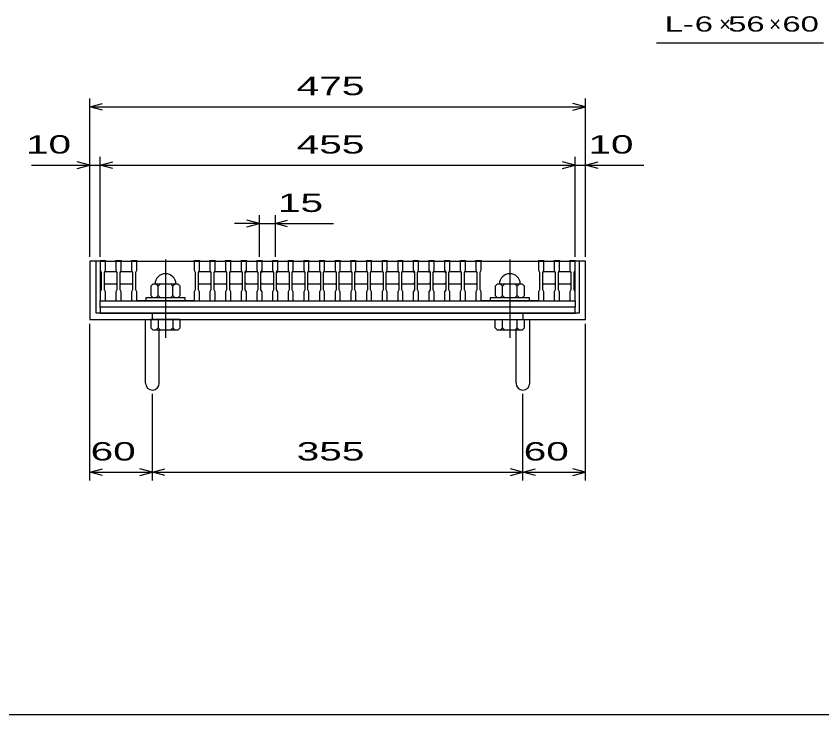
# Model space of a CAD drawing. Units: millimetres, scale not verified. Extents: x -1456 to 1385, y -1026 to 843.
# Drawn here: x -989 to -216, y -917 to -247 of the extents above; entities that cross this region are included whole.
import ezdxf
from ezdxf.enums import TextEntityAlignment as Align

# ---------------------------------------------------------------- set-up
doc = ezdxf.new("R2010")
doc.units = ezdxf.units.MM
doc.header["$LTSCALE"] = 8
doc.linetypes.add('CHAIN', pattern=[18.5, 12, -1.5, 3.5, -1.5])
for name, color, linetype, lineweight in [('0_2', 150, 'Continuous', 25), ('16', 3, 'Continuous', 25), ('19', 6, 'Continuous', 25), ('22', 4, 'Continuous', 25)]:
    doc.layers.add(name, color=color, linetype=linetype, lineweight=lineweight)
doc.styles.add('ベクトル', font='')
doc.styles.get('ベクトル').set_extended_font_data('ベクトル')

msp = doc.modelspace()

# ---------------------------------------------------------------- linework, layer by layer
at = {"layer": '0_2'}
msp.add_line((1384.8, -917.2), (-1383.2, -917.2), dxfattribs=at)
at = {"layer": '16'}
for p, q in [((-908, -482), (-908, -481.3)), ((-908, -481.3), (-903, -481.3)), ((-908, -482), (-908, -490.5)), ((-903, -482), (-908, -482)), ((-908, -482), (-908, -520)), ((-908, -482), (-453, -482)), ((-903, -481.3), (-903, -482)), ((-903, -490.5), (-903, -482)), ((-893, -482), (-893, -481.3)), ((-893, -481.3), (-888, -481.3)), ((-893, -482), (-893, -490.5)), ((-888, -482), (-893, -482)), ((-888, -481.3), (-888, -482)), ((-888, -490.5), (-888, -482)), ((-878, -482), (-878, -481.3)), ((-878, -481.3), (-873, -481.3)), ((-878, -482), (-878, -490.5)), ((-873, -482), (-878, -482)), ((-873, -481.3), (-873, -482)), ((-873, -490.5), (-873, -482)), ((-873, -482), (-818, -482)), ((-818, -482), (-818, -481.3)), ((-818, -481.3), (-813, -481.3)), ((-818, -482), (-818, -490.5)), ((-813, -482), (-818, -482)), ((-813, -481.3), (-813, -482)), ((-813, -490.5), (-813, -482)), ((-803, -482), (-803, -481.3)), ((-803, -481.3), (-798, -481.3)), ((-803, -482), (-803, -490.5)), ((-798, -482), (-803, -482)), ((-798, -481.3), (-798, -482)), ((-798, -490.5), (-798, -482)), ((-788, -482), (-788, -481.3)), ((-788, -481.3), (-783, -481.3)), ((-788, -482), (-788, -490.5)), ((-783, -482), (-788, -482)), ((-783, -481.3), (-783, -482)), ((-783, -490.5), (-783, -482)), ((-773, -482), (-773, -481.3)), ((-773, -481.3), (-768, -481.3)), ((-773, -482), (-773, -490.5)), ((-768, -482), (-773, -482)), ((-768, -481.3), (-768, -482)), ((-768, -490.5), (-768, -482)), ((-758, -482), (-758, -481.3)), ((-758, -481.3), (-753, -481.3)), ((-758, -482), (-758, -490.5)), ((-753, -482), (-758, -482)), ((-753, -481.3), (-753, -482)), ((-753, -490.5), (-753, -482)), ((-743, -482), (-743, -481.3)), ((-743, -481.3), (-738, -481.3)), ((-743, -482), (-743, -490.5)), ((-738, -482), (-743, -482)), ((-738, -481.3), (-738, -482)), ((-738, -490.5), (-738, -482)), ((-728, -482), (-728, -481.3)), ((-728, -481.3), (-723, -481.3)), ((-728, -482), (-728, -490.5)), ((-723, -482), (-728, -482)), ((-723, -481.3), (-723, -482)), ((-723, -490.5), (-723, -482)), ((-713, -482), (-713, -481.3)), ((-713, -481.3), (-708, -481.3)), ((-713, -482), (-713, -490.5)), ((-708, -482), (-713, -482)), ((-708, -481.3), (-708, -482)), ((-708, -490.5), (-708, -482)), ((-698, -482), (-698, -481.3)), ((-698, -481.3), (-693, -481.3)), ((-698, -482), (-698, -490.5)), ((-693, -482), (-698, -482)), ((-693, -481.3), (-693, -482)), ((-693, -490.5), (-693, -482)), ((-683, -482), (-683, -481.3)), ((-683, -481.3), (-678, -481.3)), ((-683, -482), (-683, -490.5)), ((-678, -482), (-683, -482)), ((-678, -481.3), (-678, -482)), ((-678, -490.5), (-678, -482)), ((-668, -482), (-668, -481.3)), ((-668, -481.3), (-663, -481.3)), ((-668, -482), (-668, -490.5)), ((-663, -482), (-668, -482)), ((-663, -481.3), (-663, -482)), ((-663, -490.5), (-663, -482)), ((-653, -482), (-653, -481.3)), ((-653, -481.3), (-648, -481.3)), ((-653, -482), (-653, -490.5)), ((-648, -482), (-653, -482)), ((-648, -481.3), (-648, -482)), ((-648, -490.5), (-648, -482)), ((-638, -482), (-638, -481.3)), ((-638, -481.3), (-633, -481.3)), ((-638, -482), (-638, -490.5)), ((-633, -482), (-638, -482)), ((-633, -481.3), (-633, -482)), ((-633, -490.5), (-633, -482)), ((-623, -482), (-623, -481.3)), ((-623, -481.3), (-618, -481.3)), ((-623, -482), (-623, -490.5)), ((-618, -482), (-623, -482)), ((-618, -481.3), (-618, -482)), ((-618, -490.5), (-618, -482)), ((-608, -482), (-608, -481.3)), ((-608, -481.3), (-603, -481.3)), ((-608, -482), (-608, -490.5)), ((-603, -482), (-608, -482)), ((-603, -481.3), (-603, -482)), ((-603, -490.5), (-603, -482)), ((-593, -482), (-593, -481.3)), ((-593, -481.3), (-588, -481.3)), ((-593, -482), (-593, -490.5)), ((-588, -482), (-593, -482)), ((-588, -481.3), (-588, -482)), ((-588, -490.5), (-588, -482)), ((-578, -482), (-578, -481.3)), ((-578, -481.3), (-573, -481.3)), ((-578, -482), (-578, -490.5)), ((-573, -482), (-578, -482)), ((-573, -481.3), (-573, -482)), ((-573, -490.5), (-573, -482)), ((-563, -482), (-563, -481.3)), ((-563, -481.3), (-558, -481.3)), ((-563, -482), (-563, -490.5)), ((-558, -482), (-563, -482)), ((-558, -481.3), (-558, -482)), ((-558, -490.5), (-558, -482)), ((-548, -482), (-548, -481.3)), ((-548, -481.3), (-543, -481.3)), ((-548, -482), (-548, -490.5)), ((-543, -482), (-548, -482)), ((-543, -481.3), (-543, -482)), ((-543, -490.5), (-543, -482)), ((-543, -482), (-488, -482)), ((-488, -482), (-488, -481.3)), ((-488, -481.3), (-483, -481.3)), ((-488, -482), (-488, -490.5)), ((-483, -482), (-488, -482)), ((-483, -481.3), (-483, -482)), ((-483, -490.5), (-483, -482)), ((-473, -482), (-473, -481.3)), ((-473, -481.3), (-468, -481.3)), ((-473, -482), (-473, -490.5)), ((-468, -482), (-473, -482)), ((-468, -481.3), (-468, -482)), ((-468, -490.5), (-468, -482)), ((-458, -482), (-458, -481.3)), ((-458, -481.3), (-453, -481.3)), ((-458, -482), (-458, -490.5)), ((-453, -482), (-458, -482)), ((-453, -481.3), (-453, -482)), ((-453, -490.5), (-453, -482)), ((-453, -520), (-453, -482)), ((-908, -490.5), (-907, -492.5)), ((-907, -492.5), (-907, -509.5)), ((-904, -492.5), (-903, -490.5)), ((-904, -493), (-903, -492)), ((-904, -509.5), (-904, -492.5)), ((-903, -492), (-893, -492)), ((-893, -490.5), (-892, -492.5)), ((-893, -492), (-892, -493)), ((-892, -492.5), (-892, -509.5)), ((-889, -492.5), (-888, -490.5)), ((-889, -493), (-888, -492)), ((-889, -509.5), (-889, -492.5)), ((-888, -492), (-878, -492)), ((-878, -490.5), (-877, -492.5)), ((-878, -492), (-877, -493)), ((-877, -492.5), (-877, -509.5)), ((-874, -492.5), (-873, -490.5)), ((-874, -509.5), (-874, -492.5)), ((-818, -490.5), (-817, -492.5)), ((-817, -492.5), (-817, -509.5)), ((-814, -492.5), (-813, -490.5)), ((-814, -493), (-813, -492)), ((-814, -509.5), (-814, -492.5)), ((-813, -492), (-803, -492)), ((-803, -490.5), (-802, -492.5)), ((-803, -492), (-802, -493)), ((-802, -492.5), (-802, -509.5)), ((-799, -492.5), (-798, -490.5)), ((-799, -493), (-798, -492)), ((-799, -509.5), (-799, -492.5)), ((-798, -492), (-788, -492)), ((-788, -490.5), (-787, -492.5)), ((-788, -492), (-787, -493)), ((-787, -492.5), (-787, -509.5)), ((-784, -492.5), (-783, -490.5)), ((-784, -493), (-783, -492)), ((-784, -509.5), (-784, -492.5)), ((-783, -492), (-773, -492)), ((-773, -490.5), (-772, -492.5)), ((-773, -492), (-772, -493)), ((-772, -492.5), (-772, -509.5)), ((-769, -492.5), (-768, -490.5)), ((-769, -493), (-768, -492)), ((-769, -509.5), (-769, -492.5)), ((-768, -492), (-758, -492)), ((-758, -490.5), (-757, -492.5)), ((-758, -492), (-757, -493)), ((-757, -492.5), (-757, -509.5)), ((-754, -492.5), (-753, -490.5)), ((-754, -493), (-753, -492)), ((-754, -509.5), (-754, -492.5)), ((-753, -492), (-743, -492)), ((-743, -490.5), (-742, -492.5)), ((-743, -492), (-742, -493)), ((-742, -492.5), (-742, -509.5)), ((-739, -492.5), (-738, -490.5)), ((-739, -493), (-738, -492)), ((-739, -509.5), (-739, -492.5)), ((-738, -492), (-728, -492)), ((-728, -490.5), (-727, -492.5)), ((-728, -492), (-727, -493)), ((-727, -492.5), (-727, -509.5)), ((-724, -492.5), (-723, -490.5)), ((-724, -493), (-723, -492)), ((-724, -509.5), (-724, -492.5)), ((-723, -492), (-713, -492)), ((-713, -490.5), (-712, -492.5)), ((-713, -492), (-712, -493)), ((-712, -492.5), (-712, -509.5)), ((-709, -492.5), (-708, -490.5)), ((-709, -493), (-708, -492)), ((-709, -509.5), (-709, -492.5)), ((-708, -492), (-698, -492)), ((-698, -490.5), (-697, -492.5)), ((-698, -492), (-697, -493)), ((-697, -492.5), (-697, -509.5)), ((-694, -492.5), (-693, -490.5)), ((-694, -493), (-693, -492)), ((-694, -509.5), (-694, -492.5)), ((-693, -492), (-683, -492)), ((-683, -490.5), (-682, -492.5)), ((-683, -492), (-682, -493)), ((-682, -492.5), (-682, -509.5)), ((-679, -492.5), (-678, -490.5)), ((-679, -493), (-678, -492)), ((-679, -509.5), (-679, -492.5)), ((-678, -492), (-668, -492)), ((-668, -490.5), (-667, -492.5)), ((-668, -492), (-667, -493)), ((-667, -492.5), (-667, -509.5)), ((-664, -492.5), (-663, -490.5)), ((-664, -493), (-663, -492)), ((-664, -509.5), (-664, -492.5)), ((-663, -492), (-653, -492)), ((-653, -490.5), (-652, -492.5)), ((-653, -492), (-652, -493)), ((-652, -492.5), (-652, -509.5)), ((-649, -492.5), (-648, -490.5)), ((-649, -493), (-648, -492)), ((-649, -509.5), (-649, -492.5)), ((-648, -492), (-638, -492)), ((-638, -490.5), (-637, -492.5)), ((-638, -492), (-637, -493)), ((-637, -492.5), (-637, -509.5)), ((-634, -492.5), (-633, -490.5)), ((-634, -493), (-633, -492)), ((-634, -509.5), (-634, -492.5)), ((-633, -492), (-623, -492)), ((-623, -490.5), (-622, -492.5)), ((-623, -492), (-622, -493)), ((-622, -492.5), (-622, -509.5)), ((-619, -492.5), (-618, -490.5)), ((-619, -493), (-618, -492)), ((-619, -509.5), (-619, -492.5)), ((-618, -492), (-608, -492)), ((-608, -490.5), (-607, -492.5)), ((-608, -492), (-607, -493)), ((-607, -492.5), (-607, -509.5)), ((-604, -492.5), (-603, -490.5)), ((-604, -493), (-603, -492)), ((-604, -509.5), (-604, -492.5)), ((-603, -492), (-593, -492)), ((-593, -490.5), (-592, -492.5)), ((-593, -492), (-592, -493)), ((-592, -492.5), (-592, -509.5)), ((-589, -492.5), (-588, -490.5)), ((-589, -493), (-588, -492)), ((-589, -509.5), (-589, -492.5)), ((-588, -492), (-578, -492)), ((-578, -490.5), (-577, -492.5)), ((-578, -492), (-577, -493)), ((-577, -492.5), (-577, -509.5)), ((-574, -492.5), (-573, -490.5)), ((-574, -493), (-573, -492)), ((-574, -509.5), (-574, -492.5)), ((-573, -492), (-563, -492)), ((-563, -490.5), (-562, -492.5)), ((-563, -492), (-562, -493)), ((-562, -492.5), (-562, -509.5)), ((-559, -492.5), (-558, -490.5)), ((-559, -493), (-558, -492)), ((-559, -509.5), (-559, -492.5)), ((-558, -492), (-548, -492)), ((-548, -490.5), (-547, -492.5)), ((-548, -492), (-547, -493)), ((-547, -492.5), (-547, -509.5)), ((-544, -492.5), (-543, -490.5)), ((-544, -509.5), (-544, -492.5)), ((-488, -490.5), (-487, -492.5)), ((-487, -492.5), (-487, -509.5)), ((-484, -492.5), (-483, -490.5)), ((-484, -493), (-483, -492)), ((-484, -509.5), (-484, -492.5)), ((-483, -492), (-473, -492)), ((-473, -490.5), (-472, -492.5)), ((-473, -492), (-472, -493)), ((-472, -492.5), (-472, -509.5)), ((-469, -492.5), (-468, -490.5)), ((-469, -493), (-468, -492)), ((-469, -509.5), (-469, -492.5)), ((-468, -492), (-458, -492)), ((-458, -490.5), (-457, -492.5)), ((-458, -492), (-457, -493)), ((-457, -492.5), (-457, -509.5)), ((-454, -492.5), (-453, -490.5)), ((-454, -509.5), (-454, -492.5)), ((-907, -509.5), (-908, -511.5)), ((-903, -504), (-904, -503)), ((-903, -511.5), (-904, -509.5)), ((-893, -504), (-903, -504)), ((-892, -503), (-893, -504)), ((-892, -509.5), (-893, -511.5)), ((-888, -504), (-889, -503)), ((-888, -511.5), (-889, -509.5)), ((-878, -504), (-888, -504)), ((-877, -503), (-878, -504)), ((-877, -509.5), (-878, -511.5)), ((-873, -511.5), (-874, -509.5)), ((-857.5, -504), (-859.5, -506)), ((-859.5, -506), (-859.5, -515)), ((-833.5, -504), (-857.5, -504)), ((-852.5, -506), (-854.5, -504)), ((-850.5, -504), (-852.5, -506)), ((-852.5, -515), (-852.5, -506)), ((-838.5, -506), (-840.5, -504)), ((-836.5, -504), (-838.5, -506)), ((-838.5, -515), (-838.5, -506)), ((-831.5, -506), (-833.5, -504)), ((-831.5, -515), (-831.5, -506)), ((-817, -509.5), (-818, -511.5)), ((-813, -504), (-814, -503)), ((-813, -511.5), (-814, -509.5)), ((-803, -504), (-813, -504)), ((-802, -503), (-803, -504)), ((-802, -509.5), (-803, -511.5)), ((-798, -504), (-799, -503)), ((-798, -511.5), (-799, -509.5)), ((-788, -504), (-798, -504)), ((-787, -503), (-788, -504)), ((-787, -509.5), (-788, -511.5)), ((-783, -504), (-784, -503)), ((-783, -511.5), (-784, -509.5)), ((-773, -504), (-783, -504)), ((-772, -503), (-773, -504)), ((-772, -509.5), (-773, -511.5)), ((-768, -504), (-769, -503)), ((-768, -511.5), (-769, -509.5)), ((-758, -504), (-768, -504)), ((-757, -503), (-758, -504)), ((-757, -509.5), (-758, -511.5)), ((-753, -504), (-754, -503)), ((-753, -511.5), (-754, -509.5)), ((-743, -504), (-753, -504)), ((-742, -503), (-743, -504)), ((-742, -509.5), (-743, -511.5)), ((-738, -504), (-739, -503)), ((-738, -511.5), (-739, -509.5)), ((-728, -504), (-738, -504)), ((-727, -503), (-728, -504)), ((-727, -509.5), (-728, -511.5)), ((-723, -504), (-724, -503)), ((-723, -511.5), (-724, -509.5)), ((-713, -504), (-723, -504)), ((-712, -503), (-713, -504)), ((-712, -509.5), (-713, -511.5)), ((-708, -504), (-709, -503)), ((-708, -511.5), (-709, -509.5)), ((-698, -504), (-708, -504)), ((-697, -503), (-698, -504)), ((-697, -509.5), (-698, -511.5)), ((-693, -504), (-694, -503)), ((-693, -511.5), (-694, -509.5)), ((-683, -504), (-693, -504)), ((-682, -503), (-683, -504)), ((-682, -509.5), (-683, -511.5)), ((-678, -504), (-679, -503)), ((-678, -511.5), (-679, -509.5)), ((-668, -504), (-678, -504)), ((-667, -503), (-668, -504)), ((-667, -509.5), (-668, -511.5)), ((-663, -504), (-664, -503)), ((-663, -511.5), (-664, -509.5)), ((-653, -504), (-663, -504)), ((-652, -503), (-653, -504)), ((-652, -509.5), (-653, -511.5)), ((-648, -504), (-649, -503)), ((-648, -511.5), (-649, -509.5)), ((-638, -504), (-648, -504)), ((-637, -503), (-638, -504)), ((-637, -509.5), (-638, -511.5)), ((-633, -504), (-634, -503)), ((-633, -511.5), (-634, -509.5)), ((-623, -504), (-633, -504)), ((-622, -503), (-623, -504)), ((-622, -509.5), (-623, -511.5)), ((-618, -504), (-619, -503)), ((-618, -511.5), (-619, -509.5)), ((-608, -504), (-618, -504)), ((-607, -503), (-608, -504)), ((-607, -509.5), (-608, -511.5)), ((-603, -504), (-604, -503)), ((-603, -511.5), (-604, -509.5)), ((-593, -504), (-603, -504)), ((-592, -503), (-593, -504)), ((-592, -509.5), (-593, -511.5)), ((-588, -504), (-589, -503)), ((-588, -511.5), (-589, -509.5)), ((-578, -504), (-588, -504)), ((-577, -503), (-578, -504)), ((-577, -509.5), (-578, -511.5)), ((-573, -504), (-574, -503)), ((-573, -511.5), (-574, -509.5)), ((-563, -504), (-573, -504)), ((-562, -503), (-563, -504)), ((-562, -509.5), (-563, -511.5)), ((-558, -504), (-559, -503)), ((-558, -511.5), (-559, -509.5)), ((-548, -504), (-558, -504)), ((-547, -503), (-548, -504)), ((-547, -509.5), (-548, -511.5)), ((-543, -511.5), (-544, -509.5)), ((-527.5, -504), (-529.5, -506)), ((-529.5, -506), (-529.5, -515)), ((-503.5, -504), (-527.5, -504)), ((-522.5, -506), (-524.5, -504)), ((-520.5, -504), (-522.5, -506)), ((-522.5, -515), (-522.5, -506)), ((-508.5, -506), (-510.5, -504)), ((-506.5, -504), (-508.5, -506)), ((-508.5, -515), (-508.5, -506)), ((-501.5, -506), (-503.5, -504)), ((-501.5, -515), (-501.5, -506)), ((-487, -509.5), (-488, -511.5)), ((-483, -504), (-484, -503)), ((-483, -511.5), (-484, -509.5)), ((-473, -504), (-483, -504)), ((-472, -503), (-473, -504)), ((-472, -509.5), (-473, -511.5)), ((-468, -504), (-469, -503)), ((-468, -511.5), (-469, -509.5)), ((-458, -504), (-468, -504)), ((-457, -503), (-458, -504)), ((-457, -509.5), (-458, -511.5)), ((-453, -511.5), (-454, -509.5)), ((-908, -511.5), (-908, -520)), ((-903, -520), (-903, -511.5)), ((-893, -511.5), (-893, -520)), ((-888, -520), (-888, -511.5)), ((-878, -511.5), (-878, -520)), ((-873, -520), (-873, -511.5)), ((-864, -520), (-864, -517)), ((-864, -517), (-827, -517)), ((-859.5, -515), (-857.5, -517)), ((-854.5, -517), (-852.5, -515)), ((-852.5, -515), (-850.5, -517)), ((-840.5, -517), (-838.5, -515)), ((-838.5, -515), (-836.5, -517)), ((-833.5, -517), (-831.5, -515)), ((-827, -517), (-827, -520)), ((-818, -511.5), (-818, -520)), ((-813, -520), (-813, -511.5)), ((-803, -511.5), (-803, -520)), ((-798, -520), (-798, -511.5)), ((-788, -511.5), (-788, -520)), ((-783, -520), (-783, -511.5)), ((-773, -511.5), (-773, -520)), ((-768, -520), (-768, -511.5)), ((-758, -511.5), (-758, -520)), ((-753, -520), (-753, -511.5)), ((-743, -511.5), (-743, -520)), ((-738, -520), (-738, -511.5)), ((-728, -511.5), (-728, -520)), ((-723, -520), (-723, -511.5)), ((-713, -511.5), (-713, -520)), ((-708, -520), (-708, -511.5)), ((-698, -511.5), (-698, -520)), ((-693, -520), (-693, -511.5)), ((-683, -511.5), (-683, -520)), ((-678, -520), (-678, -511.5)), ((-668, -511.5), (-668, -520)), ((-663, -520), (-663, -511.5)), ((-653, -511.5), (-653, -520)), ((-648, -520), (-648, -511.5)), ((-638, -511.5), (-638, -520)), ((-633, -520), (-633, -511.5)), ((-623, -511.5), (-623, -520)), ((-618, -520), (-618, -511.5)), ((-608, -511.5), (-608, -520)), ((-603, -520), (-603, -511.5)), ((-593, -511.5), (-593, -520)), ((-588, -520), (-588, -511.5)), ((-578, -511.5), (-578, -520)), ((-573, -520), (-573, -511.5)), ((-563, -511.5), (-563, -520)), ((-558, -520), (-558, -511.5)), ((-548, -511.5), (-548, -520)), ((-543, -520), (-543, -511.5)), ((-534, -520), (-534, -517)), ((-534, -517), (-497, -517)), ((-529.5, -515), (-527.5, -517)), ((-524.5, -517), (-522.5, -515)), ((-522.5, -515), (-520.5, -517)), ((-510.5, -517), (-508.5, -515)), ((-508.5, -515), (-506.5, -517)), ((-503.5, -517), (-501.5, -515)), ((-497, -517), (-497, -520)), ((-488, -511.5), (-488, -520)), ((-483, -520), (-483, -511.5)), ((-473, -511.5), (-473, -520)), ((-468, -520), (-468, -511.5)), ((-458, -511.5), (-458, -520)), ((-453, -520), (-453, -511.5)), ((-908, -520), (-903, -520)), ((-908, -520), (-453, -520)), ((-908, -520), (-453, -520)), ((-908, -526), (-908, -520)), ((-893, -520), (-888, -520)), ((-878, -520), (-873, -520)), ((-818, -520), (-873, -520)), ((-827, -520), (-864, -520)), ((-818, -520), (-813, -520)), ((-803, -520), (-798, -520)), ((-788, -520), (-783, -520)), ((-773, -520), (-768, -520)), ((-758, -520), (-753, -520)), ((-743, -520), (-738, -520)), ((-728, -520), (-723, -520)), ((-713, -520), (-708, -520)), ((-698, -520), (-693, -520)), ((-683, -520), (-678, -520)), ((-668, -520), (-663, -520)), ((-653, -520), (-648, -520)), ((-638, -520), (-633, -520)), ((-623, -520), (-618, -520)), ((-608, -520), (-603, -520)), ((-593, -520), (-588, -520)), ((-578, -520), (-573, -520)), ((-563, -520), (-558, -520)), ((-548, -520), (-543, -520)), ((-488, -520), (-543, -520)), ((-497, -520), (-534, -520)), ((-488, -520), (-483, -520)), ((-473, -520), (-468, -520)), ((-458, -520), (-453, -520)), ((-453, -520), (-453, -526)), ((-453, -526), (-908, -526)), ((-908, -526), (-908, -532)), ((-908, -532), (-453, -532)), ((-453, -532), (-453, -526))]:
    msp.add_line(p, q, dxfattribs=at)
at = {"layer": '16', "linetype": 'CHAIN'}
for p, q in [((-845.5, -480.4), (-845.5, -555.4)), ((-515.5, -480.4), (-515.5, -555.4))]:
    msp.add_line(p, q, dxfattribs=at)
at = {"layer": '16'}
for centre in [(-845.5, -504), (-515.5, -504)]:
    msp.add_arc(centre, 10, 0, 180, dxfattribs=at)
at = {"layer": '19'}
for p, q in [((-908, -482), (-918, -482)), ((-918, -482), (-918, -538)), ((-912, -532), (-912, -482)), ((-443, -482), (-453, -482)), ((-449, -482), (-449, -532)), ((-443, -538), (-443, -482)), ((-449, -532), (-912, -532)), ((-858, -538), (-858, -532)), ((-503, -532), (-503, -538)), ((-918, -538), (-443, -538)), ((-864.5, -599.11), (-864.5, -538)), ((-859.5, -538), (-859.5, -546)), ((-831.5, -538), (-859.5, -538)), ((-852.5, -538), (-852.5, -546)), ((-838.5, -538), (-838.5, -546)), ((-831.5, -546), (-831.5, -538)), ((-529.5, -546), (-529.5, -538)), ((-529.5, -538), (-501.5, -538)), ((-522.5, -546), (-522.5, -538)), ((-508.5, -546), (-508.5, -538)), ((-501.5, -546), (-501.5, -538)), ((-496.5, -599.11), (-496.5, -538)), ((-859.5, -546), (-857.5, -548)), ((-857.5, -548), (-833.5, -548)), ((-852.5, -546), (-854.5, -548)), ((-850.5, -548), (-852.5, -546)), ((-851.5, -599.11), (-851.5, -548)), ((-838.5, -546), (-840.5, -548)), ((-836.5, -548), (-838.5, -546)), ((-833.5, -548), (-831.5, -546)), ((-527.5, -548), (-529.5, -546)), ((-527.5, -548), (-503.5, -548)), ((-524.5, -548), (-522.5, -546)), ((-520.5, -548), (-522.5, -546)), ((-510.5, -548), (-508.5, -546)), ((-509.5, -599.11), (-509.5, -548)), ((-506.5, -548), (-508.5, -546)), ((-501.5, -546), (-503.5, -548))]:
    msp.add_line(p, q, dxfattribs=at)
for centre in [(-858, -599.11), (-503, -599.11)]:
    msp.add_arc(centre, 6.5, 180, 0, dxfattribs=at)
at = {"layer": '22'}
for p, q in [((-375, -272.5), (-215, -272.5)), ((-918, -478), (-918, -326)), ((-918, -334), (-906, -330.8)), ((-443, -334), (-455, -330.8)), ((-443, -478), (-443, -326)), ((-906, -337.2), (-918, -334)), ((-918, -334), (-443, -334)), ((-455, -337.2), (-443, -334)), ((-918, -478), (-918, -382)), ((-908, -478), (-908, -382)), ((-453, -478), (-453, -382)), ((-443, -478), (-443, -382)), ((-974, -390), (-918, -390)), ((-918, -390), (-930, -386.8)), ((-930, -393.2), (-918, -390)), ((-918, -390), (-908, -390)), ((-908, -390), (-896, -386.8)), ((-896, -393.2), (-908, -390)), ((-908, -390), (-453, -390)), ((-453, -390), (-465, -386.8)), ((-465, -393.2), (-453, -390)), ((-453, -390), (-443, -390)), ((-443, -390), (-431, -386.8)), ((-431, -393.2), (-443, -390)), ((-443, -390), (-387, -390)), ((-755.5, -478), (-755.5, -438)), ((-740.5, -438), (-740.5, -478)), ((-755.5, -446), (-779.5, -446)), ((-755.5, -446), (-767.5, -442.8)), ((-767.5, -449.2), (-755.5, -446)), ((-755.5, -446), (-740.5, -446)), ((-740.5, -446), (-728.5, -442.8)), ((-728.5, -449.2), (-740.5, -446)), ((-740.5, -446), (-684.5, -446)), ((-918, -692.4), (-918, -542)), ((-443, -692.4), (-443, -542)), ((-858, -692.4), (-858, -609.2)), ((-503, -692.4), (-503, -609.2)), ((-918, -684.4), (-906, -681.2)), ((-906, -687.6), (-918, -684.4)), ((-918, -684.4), (-858, -684.4)), ((-858, -684.4), (-870, -681.2)), ((-870, -687.6), (-858, -684.4)), ((-858, -684.4), (-846, -681.2)), ((-846, -687.6), (-858, -684.4)), ((-858, -684.4), (-503, -684.4)), ((-503, -684.4), (-515, -681.2)), ((-515, -687.6), (-503, -684.4)), ((-503, -684.4), (-491, -681.2)), ((-491, -687.6), (-503, -684.4)), ((-503, -684.4), (-443, -684.4)), ((-443, -684.4), (-455, -681.2)), ((-455, -687.6), (-443, -684.4))]:
    msp.add_line(p, q, dxfattribs=at)

# ---------------------------------------------------------------- texts
at = {"layer": '22', "color": 2, "style": 'ベクトル'}
for s, height, width, p in [(' 6 ', 14.66, 1.6, (-347, -254.5)), (' 56 ', 14.66, 1.6, (-315, -254.5)), (' 60 ', 14.66, 1.6, (-263, -254.5)), ('L-', 14.66, 1.6, (-367, -254.5)), (' 475 ', 17.6, 1.65, (-730.5, -314)), (' 10 ', 17.6, 1.65, (-990, -370)), (' 455 ', 17.6, 1.65, (-730.5, -370)), (' 10 ', 17.6, 1.65, (-451, -370)), (' 15 ', 17.6, 1.65, (-748.5, -426)), (' 60 ', 17.6, 1.65, (-928, -664.4)), (' 355 ', 17.6, 1.65, (-730.5, -664.4)), (' 60 ', 17.6, 1.65, (-513, -664.4))]:
    msp.add_text(s, height=height, dxfattribs=dict(at, width=width)).set_placement(p, align=Align.MIDDLE_LEFT)
for p in [(-315, -254.5), (-267, -254.5)]:
    msp.add_text('×', height=14.66, dxfattribs=at).set_placement(p, align=Align.MIDDLE_LEFT)

doc.saveas('drawing.dxf')
